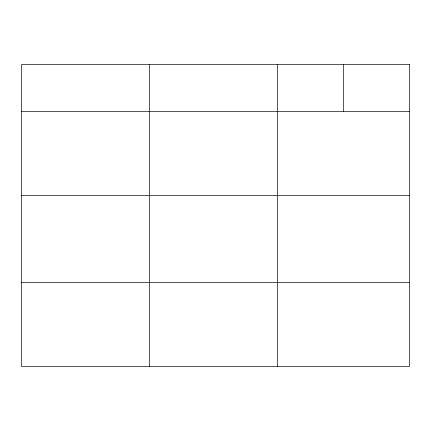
<?xml version="1.0" encoding="UTF-8"?>
<svg xmlns="http://www.w3.org/2000/svg" width="431" height="431" viewBox="0 0 431 431"><rect width="100%" height="100%" fill="white"/><g stroke="black" fill="none" stroke-linecap="round" stroke-linejoin="round"><path stroke-width="0.65" d="M21.55 111.543L409.45 111.543M21.55 195.679L409.45 195.679M21.55 282.364L409.45 282.364M343.507 64.505L343.507 111.543M277.564 64.505L277.564 366.495M149.557 64.505L149.557 366.495M409.45 64.505L21.55 64.505L21.55 366.495L409.45 366.495L409.45 64.505"/></g></svg>
